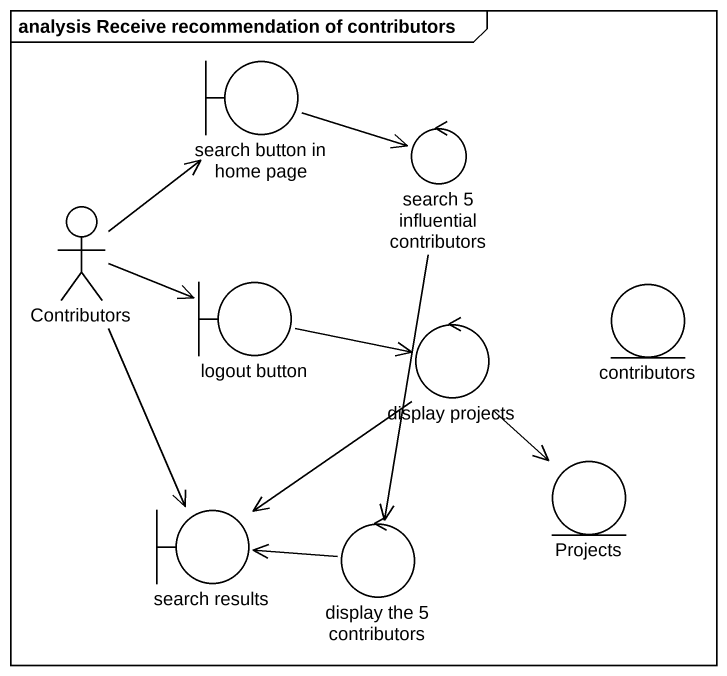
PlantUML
@startuml
mainframe analysis Receive recommendation of contributors
boundary "search button in home page" as search_button_in_home_page
control "search 5 influential contributors" as search_5_influential
actor Contributors
boundary "logout button" as logout_button
control "display projects" as display_projects
entity contributors
entity Projects
boundary "search results" as search_results
control "display the 5 contributors" as display_the_5_contributors
search_button_in_home_page -right-> search_5_influential
search_5_influential --> display_the_5_contributors
Contributors -up-> search_button_in_home_page
Contributors -right-> logout_button
Contributors --> search_results
logout_button -right-> display_projects
display_projects --> Projects
display_projects --> search_results
display_the_5_contributors -left-> search_results
@enduml
